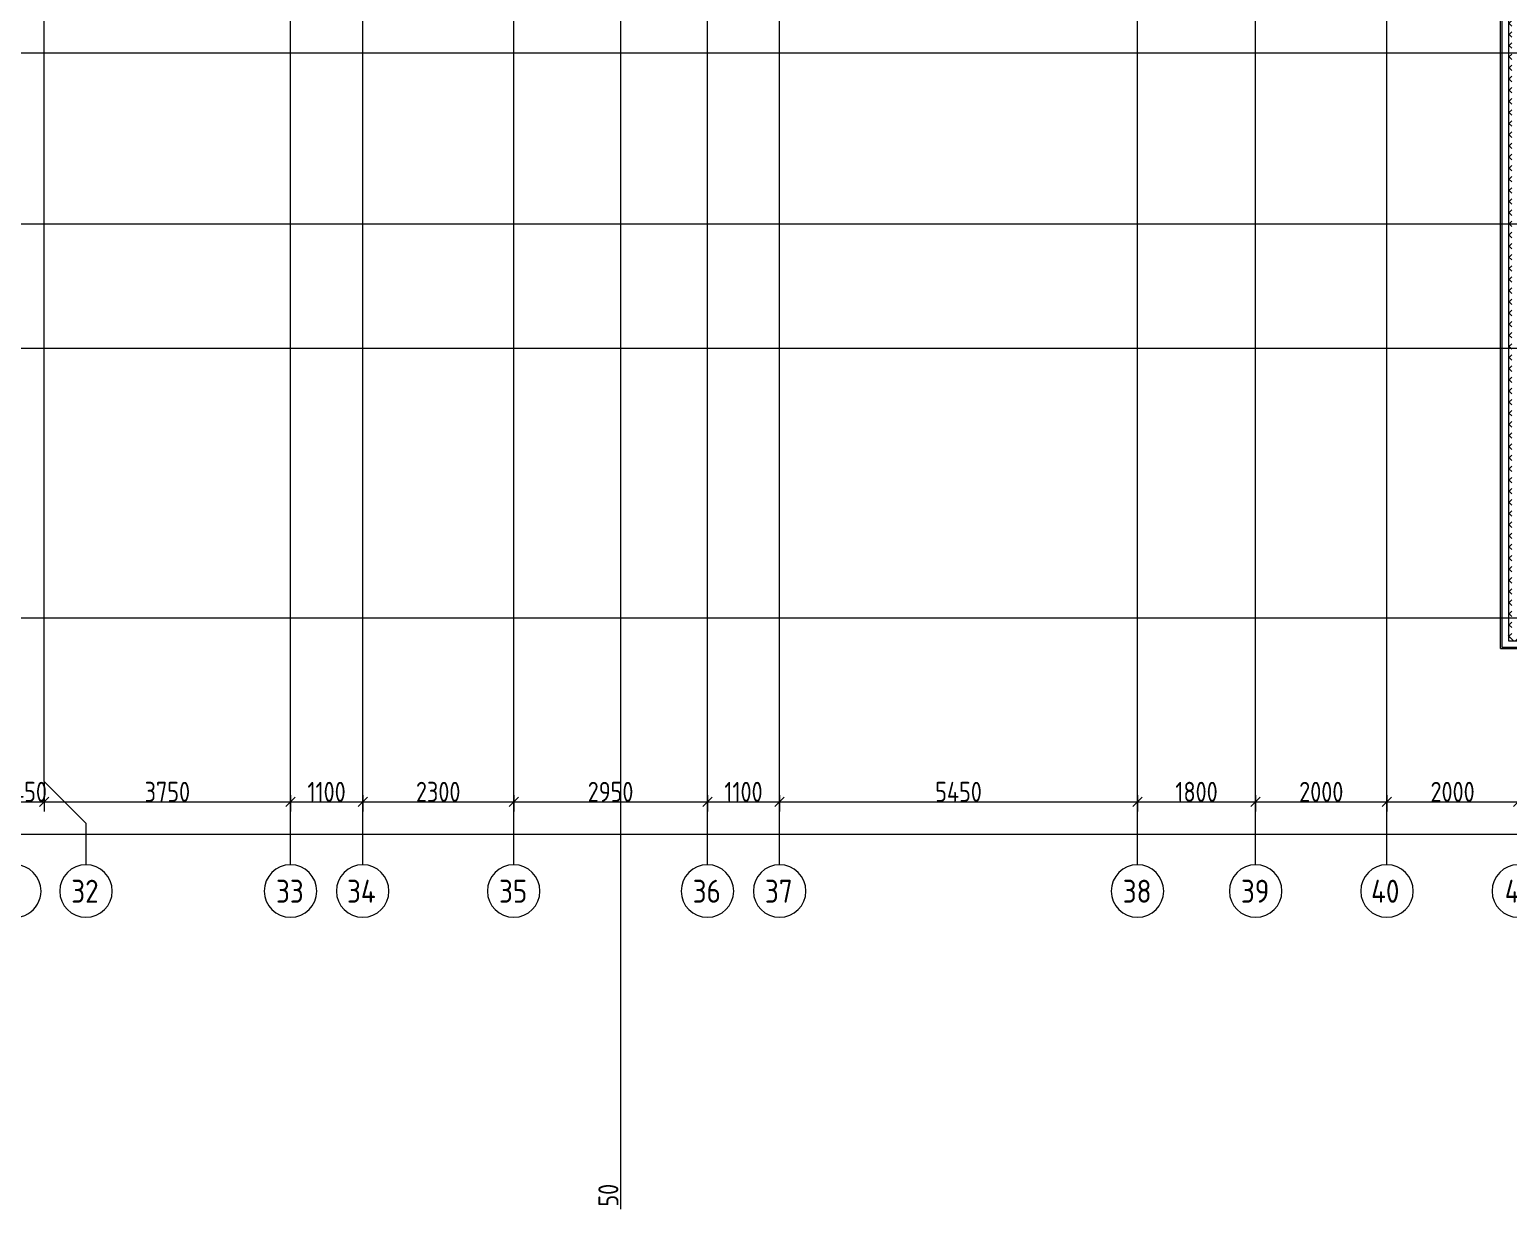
# Model space of a CAD drawing. Header units: millimetres. Extents: x -68946 to 690821, y -552984 to 293768.
# Drawn here: x 137493 to 160017, y -552984 to -534997 of the extents above; entities that cross this region are included whole.
import ezdxf

# ---------------------------------------------------------------- set-up
doc = ezdxf.new("R2010")
doc.units = ezdxf.units.MM
doc.linetypes.add('ADSK_Линия сетки', pattern=[2500, 2000, -250, 0, -250])
doc.layers.get('Defpoints').update_dxf_attribs({"color": 250})
for name, color, linetype, lineweight in [('Оси', 250, 'Continuous', 9), ('Размеры', 7, 'Continuous', 9), ('Стены наружные', 7, 'Continuous', 9), ('Стены отделка', 7, 'Continuous', 13), ('Стены перегородки', 7, 'Continuous', 13), ('Стены штриховка', 250, 'Continuous', 9)]:
    doc.layers.add(name, color=color, linetype=linetype, lineweight=lineweight)
doc.styles.add('GOST Common', font='', dxfattribs={"width": 0.9, "height": 350})
doc.styles.add('GOST Common_1', font='', dxfattribs={"width": 0.9, "height": 250})
doc.styles.add('GOST Common_2', font='', dxfattribs={"width": 0.8, "height": 350})
doc.styles.add('А3', font='ГОСТ тип А.ttf')
doc.styles.get('GOST Common').set_extended_font_data('GOST Common')
doc.styles.get('GOST Common_1').set_extended_font_data('GOST Common')
doc.styles.get('GOST Common_2').set_extended_font_data('GOST Common')
doc.dimstyles.new('ADSK_Основной_2_5_мм_Округление_до_10_мм_1', dxfattribs={"dimscale": 304.8, "dimtxt": 0.824897, "dimasz": 0.463911, "dimexe": 0.492126, "dimexo": 0.001615, "dimgap": 6.56168e-05, "dimtad": 1, "dimdec": 0, "dimlfac": 304.8, "dimrnd": 10, "dimdsep": 46, "dimtxsty": 'GOST Common_1', "dimblk1": 'OBLIQUE', "dimblk2": 'OBLIQUE', "dimsah": 1, "dimcen": 0.09, "dimdle": 0.492126, "dimazin": 0, "dimtfac": 1, "dimtdec": 4, "dimtix": 1, "dimtmove": 0, "dimatfit": 3, "dimfxl": 1, "dimtvp": 1, "dimtolj": 1, "dimtzin": 0, "dimlwd": 9, "dimlwe": 9, "dimarcsym": 2})
doc.dimstyles.new('ADSK_Основной_2_мм_1', dxfattribs={"dimscale": 304.8, "dimtxt": 201.142999, "dimasz": 0.463911, "dimexe": 0.492126, "dimexo": 0.492126, "dimgap": 0.098425, "dimtad": 1, "dimdec": 0, "dimdsep": 46, "dimtxsty": 'GOST Common_2', "dimblk1": 'OBLIQUE', "dimblk2": 'OBLIQUE', "dimsah": 1, "dimcen": 0.09, "dimdle": 0.492126, "dimazin": 0, "dimtfac": 1, "dimtdec": 4, "dimtix": 1, "dimtmove": 0, "dimatfit": 3, "dimfxl": 1, "dimtvp": 1, "dimtolj": 1, "dimtzin": 0, "dimlwd": 9, "dimlwe": 9, "dimarcsym": 2})
pattern_1 = [(135, (23667.23, -543980.64), (-84.85281, -84.85281), []), (225, (23667.23, -543980.64), (84.85281, -84.85281), [])]

# ---------------------------------------------------------------- blocks, each defined once
blk = doc.blocks.new('Ось сетки - Круг_Ø8 мм-39983606-АР3_Кладочный план кровли _17_930 С2-3')
at = {"layer": 'Оси'}
for start, end in [(360, 180), (180, 360)]:
    blk.add_arc((0, 0), 4, start, end, dxfattribs=at)
blk = doc.blocks.new('_Oblique')
at = {"color": 0, "linetype": 'ByBlock', "lineweight": -2}
blk.add_line((-0.5, -0.5), (0.5, 0.5), dxfattribs=at)
blk = doc.blocks.new('*D6128')
at = {"layer": 'Defpoints', "color": 0, "lineweight": 30, "transparency": 16777216}
for p in [(137717, -546449), (137267, -546660), (137717, -546760)]:
    blk.add_point(p, dxfattribs=at)
at = {"layer": 'Размеры', "color": 0, "lineweight": 9, "transparency": 16777216}
for p, q in [((137717, -546450), (137717, -546910)), ((137267, -546760), (137126, -546760)), ((137267, -546661), (137267, -546910)), ((137267, -546760), (137717, -546760)), ((137717, -546760), (137859, -546760))]:
    blk.add_line(p, q, dxfattribs=at)
at = {"layer": 'Размеры', "color": 0, "lineweight": 9, "transparency": 16777216, "xscale": 141.4, "yscale": 141.4, "zscale": 141.4}
blk.add_blockref('_Oblique', (137267, -546760), dxfattribs=at)
at = {"layer": 'Размеры', "color": 0, "lineweight": 9, "transparency": 16777216, "xscale": 141.4, "yscale": 141.4, "zscale": 141.4, "rotation": 180}
blk.add_blockref('_Oblique', (137717, -546760), dxfattribs=at)
at = {"layer": 'Размеры', "color": 0, "transparency": 16777216, "insert": (137492, -546608), "char_height": 304.8, "width": 593.2, "attachment_point": 5, "style": 'А3'}
blk.add_mtext('\\A1;450', dxfattribs=at)
blk = doc.blocks.new('*D6129')
at = {"layer": 'Defpoints', "color": 0, "lineweight": 30, "transparency": 16777216}
for p in [(137717, -546449), (141467, -546660), (141467, -546760)]:
    blk.add_point(p, dxfattribs=at)
at = {"layer": 'Размеры', "color": 0, "lineweight": 9, "transparency": 16777216}
for p, q in [((137717, -546450), (137717, -546910)), ((137567, -546760), (141617, -546760)), ((141467, -546661), (141467, -546910))]:
    blk.add_line(p, q, dxfattribs=at)
at = {"layer": 'Размеры', "color": 0, "lineweight": 9, "transparency": 16777216, "xscale": 141.4, "yscale": 141.4, "zscale": 141.4, "rotation": 180}
blk.add_blockref('_Oblique', (137717, -546760), dxfattribs=at)
at = {"layer": 'Размеры', "color": 0, "lineweight": 9, "transparency": 16777216, "xscale": 141.4, "yscale": 141.4, "zscale": 141.4}
blk.add_blockref('_Oblique', (141467, -546760), dxfattribs=at)
at = {"layer": 'Размеры', "color": 0, "transparency": 16777216, "insert": (139592, -546608), "char_height": 304.8, "width": 756.84, "attachment_point": 5, "style": 'А3'}
blk.add_mtext('\\A1;3750', dxfattribs=at)
blk = doc.blocks.new('*D6130')
at = {"layer": 'Defpoints', "color": 0, "lineweight": 30, "transparency": 16777216}
for p in [(141467, -546660), (142567, -546660), (142567, -546760)]:
    blk.add_point(p, dxfattribs=at)
at = {"layer": 'Размеры', "color": 0, "lineweight": 9, "transparency": 16777216}
for p, q in [((141317, -546760), (142717, -546760)), ((141467, -546661), (141467, -546910)), ((142567, -546661), (142567, -546910))]:
    blk.add_line(p, q, dxfattribs=at)
at = {"layer": 'Размеры', "color": 0, "lineweight": 9, "transparency": 16777216, "xscale": 141.4, "yscale": 141.4, "zscale": 141.4, "rotation": 180}
blk.add_blockref('_Oblique', (141467, -546760), dxfattribs=at)
at = {"layer": 'Размеры', "color": 0, "lineweight": 9, "transparency": 16777216, "xscale": 141.4, "yscale": 141.4, "zscale": 141.4}
blk.add_blockref('_Oblique', (142567, -546760), dxfattribs=at)
at = {"layer": 'Размеры', "color": 0, "transparency": 16777216, "insert": (142017, -546608), "char_height": 304.8, "width": 644.34, "attachment_point": 5, "style": 'А3'}
blk.add_mtext('\\A1;1100', dxfattribs=at)
blk = doc.blocks.new('*D6131')
at = {"layer": 'Defpoints', "color": 0, "lineweight": 30, "transparency": 16777216}
for p in [(142567, -546660), (144867, -546660), (144867, -546760)]:
    blk.add_point(p, dxfattribs=at)
at = {"layer": 'Размеры', "color": 0, "lineweight": 9, "transparency": 16777216}
for p, q in [((142417, -546760), (145017, -546760)), ((142567, -546661), (142567, -546910)), ((144867, -546661), (144867, -546910))]:
    blk.add_line(p, q, dxfattribs=at)
at = {"layer": 'Размеры', "color": 0, "lineweight": 9, "transparency": 16777216, "xscale": 141.4, "yscale": 141.4, "zscale": 141.4, "rotation": 180}
blk.add_blockref('_Oblique', (142567, -546760), dxfattribs=at)
at = {"layer": 'Размеры', "color": 0, "lineweight": 9, "transparency": 16777216, "xscale": 141.4, "yscale": 141.4, "zscale": 141.4}
blk.add_blockref('_Oblique', (144867, -546760), dxfattribs=at)
at = {"layer": 'Размеры', "color": 0, "transparency": 16777216, "insert": (143717, -546608), "char_height": 304.8, "width": 756.84, "attachment_point": 5, "style": 'А3'}
blk.add_mtext('\\A1;2300', dxfattribs=at)
blk = doc.blocks.new('*D6132')
at = {"layer": 'Defpoints', "color": 0, "lineweight": 30, "transparency": 16777216}
for p in [(144867, -546660), (147817, -546660), (147817, -546760)]:
    blk.add_point(p, dxfattribs=at)
at = {"layer": 'Размеры', "color": 0, "lineweight": 9, "transparency": 16777216}
for p, q in [((144717, -546760), (147967, -546760)), ((144867, -546661), (144867, -546910)), ((147817, -546661), (147817, -546910))]:
    blk.add_line(p, q, dxfattribs=at)
at = {"layer": 'Размеры', "color": 0, "lineweight": 9, "transparency": 16777216, "xscale": 141.4, "yscale": 141.4, "zscale": 141.4, "rotation": 180}
blk.add_blockref('_Oblique', (144867, -546760), dxfattribs=at)
at = {"layer": 'Размеры', "color": 0, "lineweight": 9, "transparency": 16777216, "xscale": 141.4, "yscale": 141.4, "zscale": 141.4}
blk.add_blockref('_Oblique', (147817, -546760), dxfattribs=at)
at = {"layer": 'Размеры', "color": 0, "transparency": 16777216, "insert": (146342, -546608), "char_height": 304.8, "width": 756.84, "attachment_point": 5, "style": 'А3'}
blk.add_mtext('\\A1;2950', dxfattribs=at)
blk = doc.blocks.new('*D6133')
at = {"layer": 'Defpoints', "color": 0, "lineweight": 30, "transparency": 16777216}
for p in [(147817, -546660), (148917, -546660), (148917, -546760)]:
    blk.add_point(p, dxfattribs=at)
at = {"layer": 'Размеры', "color": 0, "lineweight": 9, "transparency": 16777216}
for p, q in [((147667, -546760), (149067, -546760)), ((147817, -546661), (147817, -546910)), ((148917, -546661), (148917, -546910))]:
    blk.add_line(p, q, dxfattribs=at)
at = {"layer": 'Размеры', "color": 0, "lineweight": 9, "transparency": 16777216, "xscale": 141.4, "yscale": 141.4, "zscale": 141.4, "rotation": 180}
blk.add_blockref('_Oblique', (147817, -546760), dxfattribs=at)
at = {"layer": 'Размеры', "color": 0, "lineweight": 9, "transparency": 16777216, "xscale": 141.4, "yscale": 141.4, "zscale": 141.4}
blk.add_blockref('_Oblique', (148917, -546760), dxfattribs=at)
at = {"layer": 'Размеры', "color": 0, "transparency": 16777216, "insert": (148367, -546608), "char_height": 304.8, "width": 644.34, "attachment_point": 5, "style": 'А3'}
blk.add_mtext('\\A1;1100', dxfattribs=at)
blk = doc.blocks.new('*D6134')
at = {"layer": 'Defpoints', "color": 0, "lineweight": 30, "transparency": 16777216}
for p in [(148917, -546660), (154367, -546660), (154367, -546760)]:
    blk.add_point(p, dxfattribs=at)
at = {"layer": 'Размеры', "color": 0, "lineweight": 9, "transparency": 16777216}
for p, q in [((148767, -546760), (154517, -546760)), ((148917, -546661), (148917, -546910)), ((154367, -546661), (154367, -546910))]:
    blk.add_line(p, q, dxfattribs=at)
at = {"layer": 'Размеры', "color": 0, "lineweight": 9, "transparency": 16777216, "xscale": 141.4, "yscale": 141.4, "zscale": 141.4, "rotation": 180}
blk.add_blockref('_Oblique', (148917, -546760), dxfattribs=at)
at = {"layer": 'Размеры', "color": 0, "lineweight": 9, "transparency": 16777216, "xscale": 141.4, "yscale": 141.4, "zscale": 141.4}
blk.add_blockref('_Oblique', (154367, -546760), dxfattribs=at)
at = {"layer": 'Размеры', "color": 0, "transparency": 16777216, "insert": (151642, -546608), "char_height": 304.8, "width": 782.41, "attachment_point": 5, "style": 'А3'}
blk.add_mtext('\\A1;5450', dxfattribs=at)
blk = doc.blocks.new('*D6135')
at = {"layer": 'Defpoints', "color": 0, "lineweight": 30, "transparency": 16777216}
for p in [(154367, -546660), (156167, -546660), (156167, -546760)]:
    blk.add_point(p, dxfattribs=at)
at = {"layer": 'Размеры', "color": 0, "lineweight": 9, "transparency": 16777216}
for p, q in [((154217, -546760), (156317, -546760)), ((154367, -546661), (154367, -546910)), ((156167, -546661), (156167, -546910))]:
    blk.add_line(p, q, dxfattribs=at)
at = {"layer": 'Размеры', "color": 0, "lineweight": 9, "transparency": 16777216, "xscale": 141.4, "yscale": 141.4, "zscale": 141.4, "rotation": 180}
blk.add_blockref('_Oblique', (154367, -546760), dxfattribs=at)
at = {"layer": 'Размеры', "color": 0, "lineweight": 9, "transparency": 16777216, "xscale": 141.4, "yscale": 141.4, "zscale": 141.4}
blk.add_blockref('_Oblique', (156167, -546760), dxfattribs=at)
at = {"layer": 'Размеры', "color": 0, "transparency": 16777216, "insert": (155267, -546608), "char_height": 304.8, "width": 700.59, "attachment_point": 5, "style": 'А3'}
blk.add_mtext('\\A1;1800', dxfattribs=at)
blk = doc.blocks.new('*D6136')
at = {"layer": 'Defpoints', "color": 0, "lineweight": 30, "transparency": 16777216}
for p in [(156167, -546660), (158167, -546660), (158167, -546760)]:
    blk.add_point(p, dxfattribs=at)
at = {"layer": 'Размеры', "color": 0, "lineweight": 9, "transparency": 16777216}
for p, q in [((156017, -546760), (158317, -546760)), ((156167, -546661), (156167, -546910)), ((158167, -546661), (158167, -546910))]:
    blk.add_line(p, q, dxfattribs=at)
at = {"layer": 'Размеры', "color": 0, "lineweight": 9, "transparency": 16777216, "xscale": 141.4, "yscale": 141.4, "zscale": 141.4, "rotation": 180}
blk.add_blockref('_Oblique', (156167, -546760), dxfattribs=at)
at = {"layer": 'Размеры', "color": 0, "lineweight": 9, "transparency": 16777216, "xscale": 141.4, "yscale": 141.4, "zscale": 141.4}
blk.add_blockref('_Oblique', (158167, -546760), dxfattribs=at)
at = {"layer": 'Размеры', "color": 0, "transparency": 16777216, "insert": (157167, -546608), "char_height": 304.8, "width": 756.84, "attachment_point": 5, "style": 'А3'}
blk.add_mtext('\\A1;2000', dxfattribs=at)
blk = doc.blocks.new('*D6137')
at = {"layer": 'Defpoints', "color": 0, "lineweight": 30, "transparency": 16777216}
for p in [(158167, -546660), (160167, -546660), (160167, -546760)]:
    blk.add_point(p, dxfattribs=at)
at = {"layer": 'Размеры', "color": 0, "lineweight": 9, "transparency": 16777216}
for p, q in [((158017, -546760), (160317, -546760)), ((158167, -546661), (158167, -546910)), ((160167, -546661), (160167, -546910))]:
    blk.add_line(p, q, dxfattribs=at)
at = {"layer": 'Размеры', "color": 0, "lineweight": 9, "transparency": 16777216, "xscale": 141.4, "yscale": 141.4, "zscale": 141.4, "rotation": 180}
blk.add_blockref('_Oblique', (158167, -546760), dxfattribs=at)
at = {"layer": 'Размеры', "color": 0, "lineweight": 9, "transparency": 16777216, "xscale": 141.4, "yscale": 141.4, "zscale": 141.4}
blk.add_blockref('_Oblique', (160167, -546760), dxfattribs=at)
at = {"layer": 'Размеры', "color": 0, "transparency": 16777216, "insert": (159167, -546608), "char_height": 304.8, "width": 756.84, "attachment_point": 5, "style": 'А3'}
blk.add_mtext('\\A1;2000', dxfattribs=at)
blk = doc.blocks.new('*D6141')
at = {"layer": 'Defpoints', "color": 0, "lineweight": 30, "transparency": 16777216}
for p in [(92817, -547152), (176417, -547152), (176417, -547252)]:
    blk.add_point(p, dxfattribs=at)
at = {"layer": 'Размеры', "color": 0, "lineweight": 9, "transparency": 16777216}
for p, q in [((92667, -547252), (176567, -547252)), ((92817, -547152), (92817, -547402)), ((176417, -547152), (176417, -547402))]:
    blk.add_line(p, q, dxfattribs=at)
at = {"layer": 'Размеры', "color": 0, "lineweight": 9, "transparency": 16777216, "xscale": 141.4, "yscale": 141.4, "zscale": 141.4, "rotation": 180}
blk.add_blockref('_Oblique', (92817, -547252), dxfattribs=at)
at = {"layer": 'Размеры', "color": 0, "lineweight": 9, "transparency": 16777216, "xscale": 141.4, "yscale": 141.4, "zscale": 141.4}
blk.add_blockref('_Oblique', (176417, -547252), dxfattribs=at)
at = {"layer": 'Размеры', "color": 0, "transparency": 16777216, "insert": (134617, -547099), "char_height": 304.8, "width": 946.05, "attachment_point": 5, "style": 'А3'}
blk.add_mtext('\\A1;83600', dxfattribs=at)
blk = doc.blocks.new('*D6452')
at = {"layer": 'Defpoints', "color": 0, "lineweight": 30, "transparency": 16777216}
for p in [(145761, -515606), (145771, -515656), (146492, -515656)]:
    blk.add_point(p, dxfattribs=at)
at = {"layer": 'Размеры', "color": 0, "lineweight": 9, "transparency": 16777216}
for p, q in [((146492, -515606), (146492, -515464)), ((145911, -515606), (146642, -515606)), ((145921, -515656), (146642, -515656)), ((146492, -515606), (146492, -515656)), ((146492, -515656), (146492, -552966))]:
    blk.add_line(p, q, dxfattribs=at)
at = {"layer": 'Размеры', "color": 0, "lineweight": 9, "transparency": 16777216, "xscale": 141.4, "yscale": 141.4, "zscale": 141.4}
for p, rotation in [((146492, -515606), 270), ((146492, -515656), 90)]:
    blk.add_blockref('_Oblique', p, dxfattribs=dict(at, rotation=rotation))
at = {"layer": 'Размеры', "color": 0, "transparency": 16777216, "insert": (146309, -552753), "char_height": 304.8, "attachment_point": 5, "rotation": 90, "style": 'А3'}
blk.add_mtext('\\A1;50', dxfattribs=at)

msp = doc.modelspace()

# ---------------------------------------------------------------- hatches: boundary and pattern name
at = {"layer": 'Стены наружные', "lineweight": 5}
h = msp.add_hatch(dxfattribs=at)
h.set_pattern_fill('FP_34', color=256, style=0, pattern_type=2)
h.set_pattern_definition(pattern_1)
h.paths.add_polyline_path([(160067.2079, -544255.6404), (160067.2079, -520429.6404), (160017.2079, -520429.6404), (160017.2079, -544255.6404)])
h.paths.add_polyline_path([(160067.2079, -520366.6404), (160067.2079, -519804.6404), (160031.2901, -519804.6404), (160031.2901, -520366.6404)])
h.paths.add_polyline_path([(160067.2079, -519741.6404), (160067.2079, -484855.6404), (160017.2079, -484855.6404), (160017.7308, -489976.6404), (160031.2308, -489976.6404), (160030.9242, -490644.6404), (160017.2079, -490644.6404), (160017.2079, -519741.6404), (160025.0858, -519741.6404)])
h = msp.add_hatch(dxfattribs=at)
h.set_pattern_fill('FP_34', color=256, style=0, pattern_type=2)
h.set_pattern_definition(pattern_1)
h.paths.add_polyline_path([(162209.729, -544305.6404), (164017.2073, -544305.6404), (164017.2073, -544255.6404), (160017.2079, -544255.6404), (160017.2079, -544305.6404)])

# ---------------------------------------------------------------- linework, layer by layer
at = {"layer": 'Оси', "linetype": 'ADSK_Линия сетки', "ltscale": 100}
for p, q in [((141467.2304, -547719.4803), (141467.2304, -482778.6358)), ((142567.2308, -547719.4803), (142567.2308, -482778.6358)), ((147817.2303, -547719.4803), (147817.2303, -482778.6358)), ((148917.2308, -547719.4803), (148917.2308, -482778.6358)), ((154367.2308, -547719.4803), (154367.2308, -482778.6358)), ((156167.2308, -547719.4803), (156167.2308, -482778.6358)), ((158167.231, -547719.4809), (158167.231, -482778.6358)), ((137717.2304, -546449.4803), (137717.2304, -483208.2539)), ((180488.1093, -535355.5807), (122987.2298, -535355.5807)), ((88763.207, -537955.6404), (180488.1093, -537955.6404)), ((180488.1093, -539855.5211), (122987.2298, -539855.5211)), ((88763.207, -543955.6404), (180488.1093, -543955.6404))]:
    msp.add_line(p, q, dxfattribs=at)
at = {"layer": 'Оси', "ltscale": 100}
for p, q in [((137717.2304, -546449.4803), (138352.2304, -547084.4803)), ((138352.2304, -547084.4803), (138352.2304, -547719.4803))]:
    msp.add_line(p, q, dxfattribs=at)
at = {"layer": 'Размеры'}
msp.add_line((144867.2308, -547719.4803), (144867.2308, -482778.6358), dxfattribs=at)
at = {"layer": 'Стены отделка', "lineweight": 5}
for q in [(159897.2079, -534225.6404), (176887.2298, -544425.6404)]:
    msp.add_line((159897.2079, -544425.6404), q, dxfattribs=at)
at = {"layer": 'Стены перегородки'}
for p, q in [((160017.2079, -484855.6404), (160017.2079, -544305.6404)), ((160017.2079, -544305.6404), (176767.2298, -544305.6404))]:
    msp.add_line(p, q, dxfattribs=at)
at = {"layer": 'Стены штриховка'}
for p, q in [((159917.2079, -533955.6404), (159917.2079, -544405.6404)), ((159917.2079, -544405.6404), (176867.2298, -544405.6404))]:
    msp.add_line(p, q, dxfattribs=at)

# ---------------------------------------------------------------- block references
at = {"layer": 'Оси', "xscale": 99.99999999999993, "yscale": 99.99999999999993, "zscale": 99.99999999999993, "rotation": 180}
msp.add_blockref('Ось сетки - Круг_Ø8 мм-39983606-АР3_Кладочный план кровли _17_930 С2-3', (137267.2304, -548119.4803), dxfattribs=at)
at = {"layer": 'Оси', "xscale": 99.99999999999993, "yscale": 99.99999999999993, "zscale": 99.99999999999993}
for p in [(138352.2304, -548119.4803), (141467.2304, -548119.4803), (142567.2308, -548119.4803), (144867.2308, -548119.4803), (147817.2303, -548119.4803), (148917.2308, -548119.4803), (154367.2308, -548119.4803), (156167.2308, -548119.4803), (158167.231, -548119.4809), (160167.2308, -548119.4803)]:
    msp.add_blockref('Ось сетки - Круг_Ø8 мм-39983606-АР3_Кладочный план кровли _17_930 С2-3', p, dxfattribs=at)

# ---------------------------------------------------------------- texts
at = {"layer": 'Оси', "char_height": 350, "attachment_point": 1, "style": 'GOST Common'}
for s, insert, width in [('32', (138128.1998, -547946.947), 541.139062), ('33', (141246.3498, -547946.947), 533.923875), ('34', (142328.3502, -547946.947), 577.215), ('35', (144643.2002, -547946.947), 541.139062), ('36', (147593.1997, -547946.947), 541.139062), ('37', (148693.2002, -547946.947), 541.139062), ('38', (154143.2002, -547946.947), 541.139062), ('39', (155943.2002, -547946.947), 541.139062), ('40', (157925.2003, -547946.9476), 584.430187), ('41', (159961.2002, -547946.947), 497.847937)]:
    msp.add_mtext(s, dxfattribs=dict(at, insert=insert, width=width))

# ---------------------------------------------------------------- dimensions: what is measured, and where the dimension line sits
at = {"layer": 'Размеры'}
dim = msp.add_linear_dim(base=(146491.8474, -515655.641), p1=(145761.3032, -515605.64), p2=(145771.1968, -515655.641), angle=90, dimstyle='ADSK_Основной_2_мм_1', override={"dimtxt": 1, "dimlfac": 1, "dimpost": '<>', "dimtxsty": 'А3', "dimfxl": 1680}, dxfattribs=at)
dim.commit()
dim.dimension.update_dxf_attribs({"geometry": '*D6452', "text_midpoint": (146491.8474, -552753.4727), "dimtype": 160})
for base, p1, p2, override, picture, middle in [((137717.2304, -546760.2001), (137267.2304, -546660.2152), (137717.2304, -546449.4803), {"dimtxt": 1, "dimlfac": 1, "dimpost": '<>', "dimtxsty": 'А3', "dimfxl": 496.899551}, '*D6128', (137492.2304, -546607.7801)), ((141467.2304, -546760.2001), (137717.2304, -546449.4803), (141467.2304, -546660.2152), {"dimtxt": 1, "dimlfac": 1, "dimpost": '<>', "dimtxsty": 'А3', "dimfxl": 3755.916554}, '*D6129', (139592.2304, -546607.7801)), ((142567.2308, -546760.2001), (141467.2304, -546660.2152), (142567.2308, -546660.2152), {"dimtxt": 1, "dimlfac": 1, "dimpost": '<>', "dimtxsty": 'А3', "dimfxl": 1100.000414}, '*D6130', (142017.2306, -546607.7801)), ((144867.2308, -546760.2001), (142567.2308, -546660.2152), (144867.2308, -546660.2152), {"dimtxt": 1, "dimlfac": 1, "dimpost": '<>', "dimtxsty": 'А3', "dimfxl": 2300}, '*D6131', (143717.2308, -546607.7801)), ((147817.2303, -546760.2001), (144867.2308, -546660.2152), (147817.2303, -546660.2152), {"dimtxt": 1, "dimlfac": 1, "dimpost": '<>', "dimtxsty": 'А3', "dimfxl": 2949.999505}, '*D6132', (146342.2306, -546607.7801)), ((148917.2308, -546760.2001), (147817.2303, -546660.2152), (148917.2308, -546660.2152), {"dimtxt": 1, "dimlfac": 1, "dimpost": '<>', "dimtxsty": 'А3', "dimfxl": 1100.000495}, '*D6133', (148367.2306, -546607.7801)), ((154367.2308, -546760.2001), (148917.2308, -546660.2152), (154367.2308, -546660.2152), {"dimtxt": 1, "dimlfac": 1, "dimpost": '<>', "dimtxsty": 'А3', "dimfxl": 5450}, '*D6134', (151642.2308, -546607.7801)), ((156167.2308, -546760.2001), (154367.2308, -546660.2152), (156167.2308, -546660.2152), {"dimtxt": 1, "dimlfac": 1, "dimpost": '<>', "dimtxsty": 'А3', "dimfxl": 1800}, '*D6135', (155267.2308, -546607.7801)), ((158167.231, -546760.2001), (156167.2308, -546660.2152), (158167.231, -546660.2152), {"dimtxt": 1, "dimlfac": 1, "dimpost": '<>', "dimtxsty": 'А3', "dimfxl": 2000.00013}, '*D6136', (157167.2309, -546607.7801)), ((160167.2308, -546760.2001), (158167.231, -546660.2152), (160167.2308, -546660.2152), {"dimtxt": 1, "dimlfac": 1, "dimpost": '<>', "dimtxsty": 'А3', "dimfxl": 1999.99987}, '*D6137', (159167.2309, -546607.7801)), ((176417.2308, -547251.7017), (92817.2298, -547151.7168), (176417.2308, -547151.7168), {"dimtxt": 1, "dimlfac": 1, "dimpost": '<>', "dimtxsty": 'А3', "dimfxl": 83600.001}, '*D6141', (134617.2303, -547099.2817))]:
    dim = msp.add_linear_dim(base=base, p1=p1, p2=p2, dimstyle='ADSK_Основной_2_5_мм_Округление_до_10_мм_1', override=override, dxfattribs=at)
    dim.commit()
    dim.dimension.update_dxf_attribs({"geometry": picture, "text_midpoint": middle})

doc.saveas('drawing.dxf')
